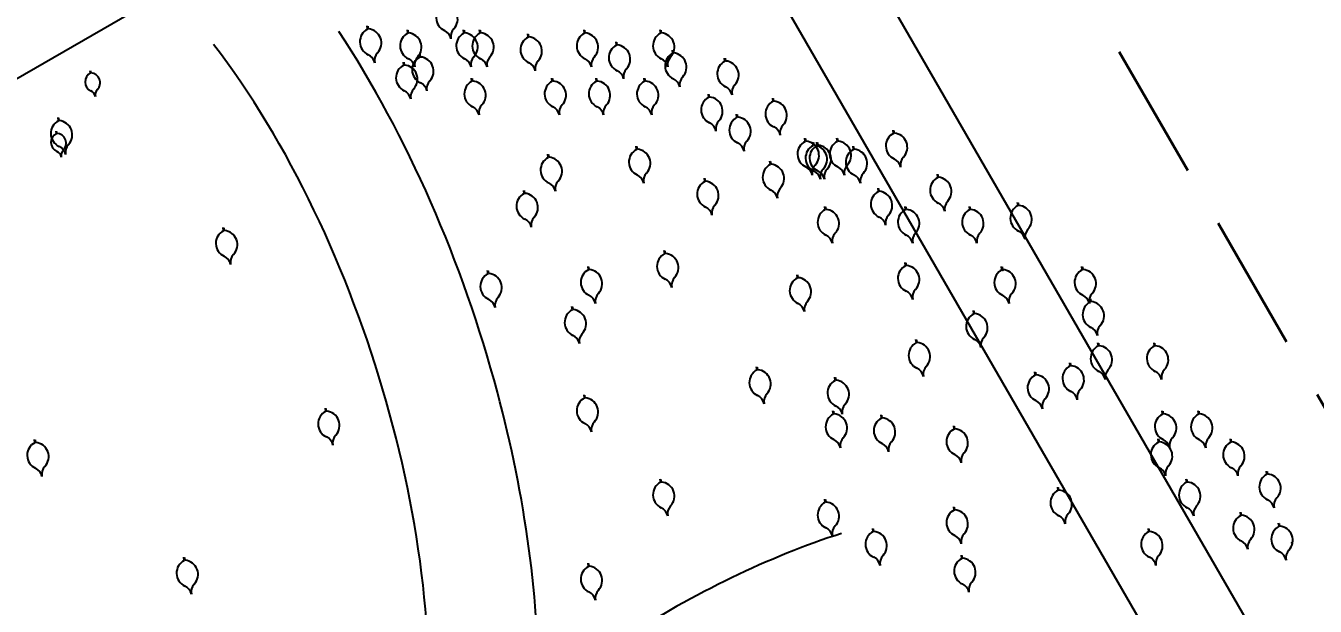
# Model space of a CAD drawing. Extents: x 3907.4 to 3911.57, y -3054.42 to -3053.7.
# Drawn here: x 3907.636 to 3907.64998, y -3053.78904 to -3053.78274 of the extents above; entities that cross this region are included whole.
import ezdxf

# ---------------------------------------------------------------- set-up
doc = ezdxf.new("R2010")
doc.units = 0
doc.header["$LTSCALE"] = 2
doc.header["$MEASUREMENT"] = 0
doc.linetypes.add('ACAD_ISO03W100', pattern=[30, 12, -18])
for name, color, linetype in [('ARAZİ', 7, 'CONTINUOUS'), ('AĞAÇ', 9, 'CONTINUOUS'), ('TEXT', 11, 'CONTINUOUS'), ('ÖLÇÜ İZİ', 9, 'CONTINUOUS')]:
    doc.layers.add(name, color=color, linetype=linetype)
doc.styles.add('KAPı-PEN', font='simplex.shx', dxfattribs={"width": 0.7, "height": 10})

msp = doc.modelspace()

# ---------------------------------------------------------------- linework, layer by layer
at = {"layer": 'ARAZİ', "color": 7}
msp.add_line((3907.636572074852, -3053.767261076288), (3907.654234502852, -3053.797852681288), dxfattribs=at)
at = {"layer": 'ARAZİ'}
msp.add_line((3907.653514297642, -3053.798605244172), (3907.63617845828, -3053.768579295865), dxfattribs=at)
at = {"layer": 'AĞAÇ'}
for p, q in [((3907.639705675659, -3053.782780920597), (3907.639701355266, -3053.78274687875)), ((3907.639713938581, -3053.782779288802), (3907.63971022833, -3053.78275005448)), ((3907.640140869441, -3053.782824408306), (3907.640136549047, -3053.782790366458)), ((3907.640149132363, -3053.782822776511), (3907.640145422112, -3053.782793542188)), ((3907.640750140673, -3053.782824408306), (3907.640745820279, -3053.782790366458)), ((3907.640758403594, -3053.782822776511), (3907.640754693344, -3053.782793542188)), ((3907.640924218123, -3053.782824408306), (3907.640919897729, -3053.782790366458)), ((3907.640932481044, -3053.782822776511), (3907.640928770793, -3053.782793542188)), ((3907.641446450471, -3053.782867896014), (3907.641442130077, -3053.782833854167)), ((3907.641454713393, -3053.78286626422), (3907.641451003142, -3053.782837029897)), ((3907.642055721703, -3053.782824408306), (3907.642051401309, -3053.782790366458)), ((3907.642063984624, -3053.782822776511), (3907.642060274373, -3053.782793542188)), ((3907.642882589667, -3053.782824408306), (3907.642878269274, -3053.782790366458)), ((3907.642890852589, -3053.782822776511), (3907.642887142338, -3053.782793542188)), ((3907.642403876602, -3053.782954871431), (3907.642399556208, -3053.782920829584)), ((3907.642412139523, -3053.782953239636), (3907.642408429273, -3053.782924005314)), ((3907.643013147834, -3053.783041846848), (3907.64300882744, -3053.783007805001)), ((3907.643021410755, -3053.783040215053), (3907.643017700504, -3053.783010980731)), ((3907.640097350158, -3053.783172309973), (3907.640093029764, -3053.783138268126)), ((3907.640105613079, -3053.783170678179), (3907.640101902829, -3053.783141443856)), ((3907.640271427607, -3053.783085334557), (3907.640267107214, -3053.783051292709)), ((3907.640279690529, -3053.783083702762), (3907.640275980278, -3053.783054468439)), ((3907.643578899466, -3053.783128822265), (3907.643574579072, -3053.783094780418)), ((3907.643587162387, -3053.783127190471), (3907.643583452137, -3053.783097956148)), ((3907.636701476427, -3053.783256869068), (3907.636698452151, -3053.783233039775)), ((3907.636707260472, -3053.783255726812), (3907.636704663296, -3053.783235262786)), ((3907.640837179239, -3053.783346260807), (3907.640832858846, -3053.78331221896)), ((3907.640845442161, -3053.783344629013), (3907.64084173191, -3053.78331539469)), ((3907.641707566488, -3053.783346260807), (3907.641703246094, -3053.78331221896)), ((3907.641715829409, -3053.783344629013), (3907.641712119158, -3053.78331539469)), ((3907.642186279553, -3053.783346260807), (3907.642181959159, -3053.78331221896)), ((3907.642194542474, -3053.783344629013), (3907.642190832224, -3053.78331539469)), ((3907.642708512218, -3053.783346260807), (3907.642704191824, -3053.78331221896)), ((3907.642716775139, -3053.783344629013), (3907.642713064889, -3053.78331539469)), ((3907.643404822016, -3053.783520211642), (3907.643400501622, -3053.783486169794)), ((3907.643413084937, -3053.783518579847), (3907.643409374687, -3053.783489345524)), ((3907.644101131814, -3053.78356369935), (3907.644096811421, -3053.783529657503)), ((3907.644109394736, -3053.783562067556), (3907.644105684485, -3053.783532833233)), ((3907.643709457632, -3053.783737649997), (3907.643705137238, -3053.78370360815)), ((3907.643717720553, -3053.783736018202), (3907.643714010303, -3053.78370678388)), ((3907.636355314902, -3053.783775376653), (3907.636350994508, -3053.783741334806)), ((3907.636363577823, -3053.783773744859), (3907.636359867573, -3053.783744510536)), ((3907.636332282546, -3053.783912735862), (3907.636329258271, -3053.783888906569)), ((3907.636338066592, -3053.783911593606), (3907.636335469416, -3053.78389112958)), ((3907.644449286714, -3053.783998576248), (3907.64444496632, -3053.783964534401)), ((3907.644457549635, -3053.783996944454), (3907.644453839384, -3053.783967710131)), ((3907.644797441613, -3053.783998576248), (3907.644793121219, -3053.783964534401)), ((3907.644805704535, -3053.783996944454), (3907.644801994284, -3053.783967710131)), ((3907.645406712844, -3053.783911600831), (3907.645402392451, -3053.783877558984)), ((3907.645414975766, -3053.783909969036), (3907.645411265515, -3053.783880734713)), ((3907.641664047204, -3053.784172527082), (3907.64165972681, -3053.784138485235)), ((3907.642621473335, -3053.784085551665), (3907.642617152941, -3053.784051509818)), ((3907.642629736256, -3053.78408391987), (3907.642626026006, -3053.784054685548)), ((3907.644536325597, -3053.784042063956), (3907.644532005203, -3053.784008022109)), ((3907.644544588518, -3053.784040432162), (3907.644540878267, -3053.784011197839)), ((3907.64457984488, -3053.784042063956), (3907.644575524486, -3053.784008022109)), ((3907.644588107801, -3053.784040432162), (3907.644584397551, -3053.784011197839)), ((3907.644971519378, -3053.784085551665), (3907.644967198984, -3053.784051509818)), ((3907.6449797823, -3053.78408391987), (3907.644976072049, -3053.784054685548)), ((3907.641672310126, -3053.784170895287), (3907.641668599875, -3053.784141660964)), ((3907.644071323948, -3053.784248800786), (3907.644067003554, -3053.784214758939)), ((3907.644079586869, -3053.784247168992), (3907.644075876618, -3053.784217934669)), ((3907.643361302733, -3053.784433453333), (3907.643356982339, -3053.784399411486)), ((3907.643369565654, -3053.784431821538), (3907.643365855403, -3053.784402587215)), ((3907.64588542591, -3053.784389965625), (3907.645881105516, -3053.784355923777)), ((3907.645893688831, -3053.78438833383), (3907.645889978581, -3053.784359099507)), ((3907.641402931188, -3053.784563916458), (3907.641398610794, -3053.784529874611)), ((3907.641411194109, -3053.784562284664), (3907.641407483859, -3053.784533050341)), ((3907.645243367415, -3053.784541598311), (3907.645239047021, -3053.784507556463)), ((3907.645251630337, -3053.784539966516), (3907.645247920086, -3053.784510732193)), ((3907.646755813474, -3053.784694379584), (3907.64675149308, -3053.784660337737)), ((3907.646764076395, -3053.784692747789), (3907.646760366144, -3053.784663513467)), ((3907.644666883763, -3053.784737867292), (3907.644662563369, -3053.784703825445)), ((3907.644675146684, -3053.784736235498), (3907.644671436433, -3053.784707001175)), ((3907.645537271011, -3053.784737867292), (3907.645532950617, -3053.784703825445)), ((3907.645545533932, -3053.784736235498), (3907.645541823681, -3053.784707001175)), ((3907.646233580809, -3053.784737867292), (3907.646229260415, -3053.784703825445)), ((3907.64624184373, -3053.784736235498), (3907.64623813348, -3053.784707001175)), ((3907.638144747816, -3053.784967464155), (3907.638140427423, -3053.784933422307)), ((3907.638153010738, -3053.78496583236), (3907.638149300487, -3053.784936598037)), ((3907.642926108951, -3053.785216232086), (3907.642921788557, -3053.785182190238)), ((3907.642934371872, -3053.785214600291), (3907.642930661621, -3053.785185365968)), ((3907.642099240986, -3053.78539018292), (3907.642094920592, -3053.785356141072)), ((3907.642107503907, -3053.785388551125), (3907.642103793657, -3053.785359316802)), ((3907.645537271011, -3053.785346695211), (3907.645532950617, -3053.785312653364)), ((3907.645545533932, -3053.785345063417), (3907.645541823681, -3053.785315829094)), ((3907.646581735708, -3053.78539018292), (3907.646577415314, -3053.785356141072)), ((3907.64658999863, -3053.785388551125), (3907.646586288379, -3053.785359316802)), ((3907.647452123272, -3053.78539018292), (3907.647447802879, -3053.785356141072)), ((3907.647460386193, -3053.785388551125), (3907.647456675943, -3053.785359316802)), ((3907.641011256689, -3053.785433670628), (3907.641006936296, -3053.785399628781)), ((3907.641019519611, -3053.785432038834), (3907.64101580936, -3053.785402804511)), ((3907.644364334577, -3053.785478551061), (3907.644360014184, -3053.785444509214)), ((3907.644372597499, -3053.785476919266), (3907.644368887248, -3053.785447684944)), ((3907.641925163537, -3053.785825060005), (3907.641920843143, -3053.785791018157)), ((3907.641933426458, -3053.78582342821), (3907.641929716207, -3053.785794193887)), ((3907.647539161839, -3053.785738084588), (3907.647534841445, -3053.78570404274)), ((3907.64754742476, -3053.785736452793), (3907.64754371451, -3053.78570721847)), ((3907.646277100408, -3053.785868547713), (3907.646272780014, -3053.785834505866)), ((3907.64628536333, -3053.785866915919), (3907.646281653079, -3053.785837681596)), ((3907.645653582486, -3053.786181265531), (3907.645649262093, -3053.786147223683)), ((3907.645661845408, -3053.786179633736), (3907.645658135157, -3053.786150399413)), ((3907.647626200722, -3053.786216449381), (3907.647621880328, -3053.786182407533)), ((3907.647634463643, -3053.786214817586), (3907.647630753393, -3053.786185583263)), ((3907.648235471953, -3053.786216449381), (3907.64823115156, -3053.786182407533)), ((3907.648243734875, -3053.786214817586), (3907.648240024624, -3053.786185583263)), ((3907.643927054365, -3053.786477375632), (3907.643922733971, -3053.786443333785)), ((3907.643935317286, -3053.786475743837), (3907.643931607035, -3053.786446509514)), ((3907.646942830395, -3053.786532622672), (3907.646938510002, -3053.786498580824)), ((3907.646951093317, -3053.786530990877), (3907.646947383066, -3053.786501756554)), ((3907.647321565106, -3053.786433887924), (3907.647317244712, -3053.786399846076)), ((3907.647329828028, -3053.786432256129), (3907.647326117777, -3053.786403021806)), ((3907.644774549965, -3053.786591182289), (3907.644770229571, -3053.786557140441)), ((3907.644782812886, -3053.786589550494), (3907.644779102636, -3053.786560316171)), ((3907.642055721703, -3053.786781789591), (3907.642051401309, -3053.786747747744)), ((3907.642063984624, -3053.786780157797), (3907.642060274373, -3053.786750923474)), ((3907.639252492062, -3053.786925893608), (3907.639248171668, -3053.786891851761)), ((3907.639260754983, -3053.786924261814), (3907.639257044732, -3053.786895027491)), ((3907.64475392233, -3053.786955740425), (3907.644749601935, -3053.786921698578)), ((3907.644762185251, -3053.786954108631), (3907.644758475, -3053.786924874308)), ((3907.64832251052, -3053.786955740425), (3907.648318190126, -3053.786921698578)), ((3907.648330773442, -3053.786954108631), (3907.648327063191, -3053.786924874308)), ((3907.648714185019, -3053.786955740425), (3907.648709864625, -3053.786921698578)), ((3907.64872244794, -3053.786954108631), (3907.64871873769, -3053.786924874308)), ((3907.645276154678, -3053.786999228134), (3907.645271834284, -3053.786965186287)), ((3907.6452844176, -3053.786997596339), (3907.645280707349, -3053.786968362017)), ((3907.646063797558, -3053.787118218094), (3907.646059477164, -3053.787084176246)), ((3907.646072060479, -3053.787116586299), (3907.646068350229, -3053.787087351976)), ((3907.636099681493, -3053.787266490011), (3907.636095361099, -3053.787232448163)), ((3907.636107944415, -3053.787264858216), (3907.636104234164, -3053.787235623893)), ((3907.648278991237, -3053.787260154385), (3907.648274670843, -3053.787226112537)), ((3907.648287254158, -3053.78725852259), (3907.648283543907, -3053.787229288267)), ((3907.649062339918, -3053.787260154385), (3907.649058019524, -3053.787226112537)), ((3907.649070602839, -3053.78725852259), (3907.649066892589, -3053.787229288267)), ((3907.6494540141, -3053.787608056053), (3907.649449693707, -3053.787574014205)), ((3907.649462277022, -3053.787606424258), (3907.649458566771, -3053.787577189935)), ((3907.642882589667, -3053.787695031469), (3907.642878269274, -3053.787660989622)), ((3907.642890852589, -3053.787693399675), (3907.642887142338, -3053.787664165352)), ((3907.64719100694, -3053.787782006887), (3907.647186686546, -3053.787747965039)), ((3907.647199269861, -3053.787780375092), (3907.647195559611, -3053.787751140769)), ((3907.648583626853, -3053.787695031469), (3907.648579306459, -3053.787660989622)), ((3907.648591889774, -3053.787693399675), (3907.648588179523, -3053.787664165352)), ((3907.644666883763, -3053.787912470012), (3907.644662563369, -3053.787878428165)), ((3907.644675146684, -3053.787910838217), (3907.644671436433, -3053.787881603895)), ((3907.646063797558, -3053.787996611227), (3907.646059477164, -3053.78796256938)), ((3907.646072060479, -3053.787994979433), (3907.646068350229, -3053.78796574511)), ((3907.649169712889, -3053.788055170844), (3907.649165392495, -3053.788021128997)), ((3907.64917797581, -3053.78805353905), (3907.649174265559, -3053.788024304727)), ((3907.649584572267, -3053.788173396263), (3907.649580251873, -3053.788139354416)), ((3907.649592835188, -3053.788171764468), (3907.649589124937, -3053.788142530146)), ((3907.645184765036, -3053.788230849321), (3907.645180444642, -3053.788196807474)), ((3907.645193027958, -3053.788229217527), (3907.645189317707, -3053.788199983204)), ((3907.648173475925, -3053.788230849321), (3907.648169155532, -3053.788196807474)), ((3907.648181738847, -3053.788229217527), (3907.648178028596, -3053.788199983204)), ((3907.637718692556, -3053.78854372666), (3907.637714372162, -3053.788509684812)), ((3907.637726955478, -3053.788542094865), (3907.637723245227, -3053.788512860542)), ((3907.642099240986, -3053.788608273348), (3907.642094920592, -3053.788574231501)), ((3907.642107503907, -3053.788606641553), (3907.642103793657, -3053.788577407231)), ((3907.646146542242, -3053.788521297931), (3907.646142221849, -3053.788487256083)), ((3907.646154805164, -3053.788519666136), (3907.646151094913, -3053.788490431813))]:
    msp.add_line(p, q, dxfattribs=at)
for centre, radius, start, end in [((3907.640602636208, -3053.782657166838), 0.000154043055683673, 117.0661848723325, 245.5617558112027), ((3907.640528121039, -3053.78267188239), 0.000154043055683673, 316.7807498823022, 85.276320846058), ((3907.639775768243, -3053.782918093089), 0.000154043055683673, 117.0661848723325, 245.5617558112027), ((3907.639701253075, -3053.782932808641), 0.000154043055683673, 316.7807498823022, 85.276320846058), ((3907.640210962026, -3053.782961580798), 0.000154043055683673, 117.0661848723325, 245.5617558112027), ((3907.640136446857, -3053.78297629635), 0.000154043055683673, 316.7807498823022, 85.276320846058), ((3907.640487690024, -3053.782910115364), 0.0001237978734287271, 11.1712527772592, 65.56175581120272), ((3907.640730594447, -3053.782862145632), 0.0001237978734287271, 136.7807498823022, 191.1712527772592), ((3907.640820233257, -3053.782961580798), 0.000154043055683673, 117.0661848723325, 245.5617558112027), ((3907.640745718089, -3053.78297629635), 0.000154043055683673, 316.7807498823022, 85.276320846058), ((3907.640994310707, -3053.782961580798), 0.000154043055683673, 117.0661848723325, 245.5617558112027), ((3907.640919795538, -3053.78297629635), 0.000154043055683673, 316.7807498823022, 85.276320846058), ((3907.641516543056, -3053.783005068506), 0.000154043055683673, 117.0661848723325, 245.5617558112027), ((3907.641442027887, -3053.783019784059), 0.000154043055683673, 316.7807498823022, 85.276320846058), ((3907.642125814287, -3053.782961580798), 0.000154043055683673, 117.0661848723325, 245.5617558112027), ((3907.642051299118, -3053.78297629635), 0.000154043055683673, 316.7807498823022, 85.276320846058), ((3907.642952682252, -3053.782961580798), 0.000154043055683673, 117.0661848723325, 245.5617558112027), ((3907.642878167083, -3053.78297629635), 0.000154043055683673, 316.7807498823022, 85.276320846058), ((3907.642473969187, -3053.783092043923), 0.000154043055683673, 117.0661848723325, 245.5617558112027), ((3907.642399454017, -3053.783106759475), 0.000154043055683673, 316.7807498823022, 85.276320846058), ((3907.63966082206, -3053.783171041615), 0.0001237978734287271, 11.1712527772592, 65.56175581120272), ((3907.639903726482, -3053.783123071883), 0.0001237978734287271, 136.7807498823022, 191.1712527772592), ((3907.640096015842, -3053.783214529324), 0.0001237978734287271, 11.1712527772592, 65.56175581120272), ((3907.640341520192, -3053.783222507049), 0.000154043055683673, 117.0661848723325, 245.5617558112027), ((3907.640338920265, -3053.783166559591), 0.0001237978734287271, 136.7807498823022, 191.1712527772592), ((3907.640267005023, -3053.783237222601), 0.000154043055683673, 316.7807498823022, 85.276320846058), ((3907.640705287073, -3053.783214529324), 0.0001237978734287271, 11.1712527772592, 65.56175581120272), ((3907.640948191496, -3053.783166559591), 0.0001237978734287271, 136.7807498823022, 191.1712527772592), ((3907.640879364523, -3053.783214529324), 0.0001237978734287271, 11.1712527772592, 65.56175581120272), ((3907.641122268946, -3053.783166559591), 0.0001237978734287271, 136.7807498823022, 191.1712527772592), ((3907.641401596872, -3053.783258017032), 0.0001237978734287271, 11.1712527772592, 65.56175581120272), ((3907.641644501295, -3053.7832100473), 0.0001237978734287271, 136.7807498823022, 191.1712527772592), ((3907.642010868103, -3053.783214529324), 0.0001237978734287271, 11.1712527772592, 65.56175581120272), ((3907.642253772526, -3053.783166559591), 0.0001237978734287271, 136.7807498823022, 191.1712527772592), ((3907.642837736068, -3053.783214529324), 0.0001237978734287271, 11.1712527772592, 65.56175581120272), ((3907.643083240418, -3053.78317901934), 0.000154043055683673, 117.0661848723325, 245.5617558112027), ((3907.643080640491, -3053.783166559591), 0.0001237978734287271, 136.7807498823022, 191.1712527772592), ((3907.643008725249, -3053.783193734892), 0.000154043055683673, 316.7807498823022, 85.276320846058), ((3907.64364899205, -3053.783265994757), 0.000154043055683673, 117.0661848723325, 245.5617558112027), ((3907.643574476881, -3053.78328071031), 0.000154043055683673, 316.7807498823022, 85.276320846058), ((3907.636750541236, -3053.783352889812), 0.0001078301389786481, 117.0661848723325, 245.5617558112027), ((3907.636698380617, -3053.783363190699), 0.0001078301389786481, 316.7807498823022, 85.276320846058), ((3907.640167442742, -3053.783309482466), 0.000154043055683673, 117.0661848723325, 245.5617558112027), ((3907.640092927573, -3053.783324198018), 0.000154043055683673, 316.7807498823022, 85.276320846058), ((3907.642359023002, -3053.783344992449), 0.0001237978734287271, 11.1712527772592, 65.56175581120272), ((3907.642601927425, -3053.783297022717), 0.0001237978734287271, 136.7807498823022, 191.1712527772592), ((3907.643211198657, -3053.783383998134), 0.0001237978734287271, 136.7807498823022, 191.1712527772592), ((3907.636840112003, -3053.783496374968), 8.665851140017088e-05, 136.7807498823022, 191.1712527772592), ((3907.640295400981, -3053.783514461259), 0.0001237978734287271, 136.7807498823022, 191.1712527772592), ((3907.640226574008, -3053.783475455574), 0.0001237978734287271, 11.1712527772592, 65.56175581120272), ((3907.640469478431, -3053.783427485842), 0.0001237978734287271, 136.7807498823022, 191.1712527772592), ((3907.640907271824, -3053.7834834333), 0.000154043055683673, 117.0661848723325, 245.5617558112027), ((3907.640832756655, -3053.783498148852), 0.000154043055683673, 316.7807498823022, 85.276320846058), ((3907.641777659072, -3053.7834834333), 0.000154043055683673, 117.0661848723325, 245.5617558112027), ((3907.641703143903, -3053.783498148852), 0.000154043055683673, 316.7807498823022, 85.276320846058), ((3907.642256372138, -3053.7834834333), 0.000154043055683673, 117.0661848723325, 245.5617558112027), ((3907.642181856968, -3053.783498148852), 0.000154043055683673, 316.7807498823022, 85.276320846058), ((3907.642778604802, -3053.7834834333), 0.000154043055683673, 117.0661848723325, 245.5617558112027), ((3907.642704089633, -3053.783498148852), 0.000154043055683673, 316.7807498823022, 85.276320846058), ((3907.642968294234, -3053.783431967866), 0.0001237978734287271, 11.1712527772592, 65.56175581120272), ((3907.643534045866, -3053.783518943283), 0.0001237978734287271, 11.1712527772592, 65.56175581120272), ((3907.643776950289, -3053.783470973551), 0.0001237978734287271, 136.7807498823022, 191.1712527772592), ((3907.636670078907, -3053.783529953781), 8.665851140017088e-05, 11.1712527772592, 65.56175581120272), ((3907.640052496558, -3053.783562430991), 0.0001237978734287271, 11.1712527772592, 65.56175581120272), ((3907.643474914601, -3053.783657384134), 0.000154043055683673, 117.0661848723325, 245.5617558112027), ((3907.643400399432, -3053.783672099686), 0.000154043055683673, 316.7807498823022, 85.276320846058), ((3907.644171224399, -3053.783700871842), 0.000154043055683673, 117.0661848723325, 245.5617558112027), ((3907.64409670923, -3053.783715587394), 0.000154043055683673, 316.7807498823022, 85.276320846058), ((3907.64079232564, -3053.783736381825), 0.0001237978734287271, 11.1712527772592, 65.56175581120272), ((3907.641035230063, -3053.783688412093), 0.0001237978734287271, 136.7807498823022, 191.1712527772592), ((3907.641662712888, -3053.783736381825), 0.0001237978734287271, 11.1712527772592, 65.56175581120272), ((3907.641905617311, -3053.783688412093), 0.0001237978734287271, 136.7807498823022, 191.1712527772592), ((3907.642141425953, -3053.783736381825), 0.0001237978734287271, 11.1712527772592, 65.56175581120272), ((3907.642384330376, -3053.783688412093), 0.0001237978734287271, 136.7807498823022, 191.1712527772592), ((3907.642663658618, -3053.783736381825), 0.0001237978734287271, 11.1712527772592, 65.56175581120272), ((3907.642906563041, -3053.783688412093), 0.0001237978734287271, 136.7807498823022, 191.1712527772592), ((3907.636425407487, -3053.783912549145), 0.000154043055683673, 117.0661848723325, 245.5617558112027), ((3907.636350892318, -3053.783927264697), 0.000154043055683673, 316.7807498823022, 85.276320846058), ((3907.643359968416, -3053.783910332659), 0.0001237978734287271, 11.1712527772592, 65.56175581120272), ((3907.643602872839, -3053.783862362927), 0.0001237978734287271, 136.7807498823022, 191.1712527772592), ((3907.643779550216, -3053.783874822489), 0.000154043055683673, 117.0661848723325, 245.5617558112027), ((3907.643705035047, -3053.783889538041), 0.000154043055683673, 316.7807498823022, 85.276320846058), ((3907.644056278215, -3053.783953820368), 0.0001237978734287271, 11.1712527772592, 65.56175581120272), ((3907.644299182638, -3053.783905850636), 0.0001237978734287271, 136.7807498823022, 191.1712527772592), ((3907.636381347355, -3053.784008756607), 0.0001078301389786481, 117.0661848723325, 245.5617558112027), ((3907.636329186737, -3053.784019057493), 0.0001078301389786481, 316.7807498823022, 85.276320846058), ((3907.643907508455, -3053.784079801283), 0.0001237978734287271, 136.7807498823022, 191.1712527772592), ((3907.644519379298, -3053.78413574874), 0.000154043055683673, 117.0661848723325, 245.5617558112027), ((3907.644444864129, -3053.784150464292), 0.000154043055683673, 316.7807498823022, 85.276320846058), ((3907.644867534197, -3053.78413574874), 0.000154043055683673, 117.0661848723325, 245.5617558112027), ((3907.644793019028, -3053.784150464292), 0.000154043055683673, 316.7807498823022, 85.276320846058), ((3907.645476805429, -3053.784048773323), 0.000154043055683673, 117.0661848723325, 245.5617558112027), ((3907.64540229026, -3053.784063488875), 0.000154043055683673, 316.7807498823022, 85.276320846058), ((3907.636300885027, -3053.784185820575), 8.665851140017088e-05, 11.1712527772592, 65.56175581120272), ((3907.636310461302, -3053.784165497671), 0.0001237978734287271, 11.1712527772592, 65.56175581120272), ((3907.636470918123, -3053.784152241763), 8.665851140017088e-05, 136.7807498823022, 191.1712527772592), ((3907.636553365725, -3053.784117527939), 0.0001237978734287271, 136.7807498823022, 191.1712527772592), ((3907.642691565919, -3053.784222724157), 0.000154043055683673, 117.0661848723325, 245.5617558112027), ((3907.64261705075, -3053.784237439709), 0.000154043055683673, 316.7807498823022, 85.276320846058), ((3907.643664604032, -3053.784127771015), 0.0001237978734287271, 11.1712527772592, 65.56175581120272), ((3907.644606418181, -3053.784179236449), 0.000154043055683673, 117.0661848723325, 245.5617558112027), ((3907.644649937464, -3053.784179236449), 0.000154043055683673, 117.0661848723325, 245.5617558112027), ((3907.644531903012, -3053.784193952001), 0.000154043055683673, 316.7807498823022, 85.276320846058), ((3907.644575422295, -3053.784193952001), 0.000154043055683673, 316.7807498823022, 85.276320846058), ((3907.645041611963, -3053.784222724157), 0.000154043055683673, 117.0661848723325, 245.5617558112027), ((3907.644967096794, -3053.784237439709), 0.000154043055683673, 316.7807498823022, 85.276320846058), ((3907.641734139789, -3053.784309699574), 0.000154043055683673, 117.0661848723325, 245.5617558112027), ((3907.641659624619, -3053.784324415126), 0.000154043055683673, 316.7807498823022, 85.276320846058), ((3907.644141416532, -3053.784385973278), 0.000154043055683673, 117.0661848723325, 245.5617558112027), ((3907.644066901363, -3053.784400688831), 0.000154043055683673, 316.7807498823022, 85.276320846058), ((3907.644404433114, -3053.784388697266), 0.0001237978734287271, 11.1712527772592, 65.56175581120272), ((3907.644647337537, -3053.784340727534), 0.0001237978734287271, 136.7807498823022, 191.1712527772592), ((3907.644752588013, -3053.784388697266), 0.0001237978734287271, 11.1712527772592, 65.56175581120272), ((3907.644995492436, -3053.784340727534), 0.0001237978734287271, 136.7807498823022, 191.1712527772592), ((3907.645361859245, -3053.784301721849), 0.0001237978734287271, 11.1712527772592, 65.56175581120272), ((3907.645604763668, -3053.784253752117), 0.0001237978734287271, 136.7807498823022, 191.1712527772592), ((3907.642576619735, -3053.784475672683), 0.0001237978734287271, 11.1712527772592, 65.56175581120272), ((3907.642819524158, -3053.784427702951), 0.0001237978734287271, 136.7807498823022, 191.1712527772592), ((3907.644491471997, -3053.784432184974), 0.0001237978734287271, 11.1712527772592, 65.56175581120272), ((3907.64453499128, -3053.784432184974), 0.0001237978734287271, 11.1712527772592, 65.56175581120272), ((3907.64473437642, -3053.784384215242), 0.0001237978734287271, 136.7807498823022, 191.1712527772592), ((3907.644777895703, -3053.784384215242), 0.0001237978734287271, 136.7807498823022, 191.1712527772592), ((3907.644926665779, -3053.784475672683), 0.0001237978734287271, 11.1712527772592, 65.56175581120272), ((3907.645169570202, -3053.784427702951), 0.0001237978734287271, 136.7807498823022, 191.1712527772592), ((3907.645955518494, -3053.784527138117), 0.000154043055683673, 117.0661848723325, 245.5617558112027), ((3907.645881003325, -3053.784541853669), 0.000154043055683673, 316.7807498823022, 85.276320846058), ((3907.641619193605, -3053.7845626481), 0.0001237978734287271, 11.1712527772592, 65.56175581120272), ((3907.641862098028, -3053.784514678367), 0.0001237978734287271, 136.7807498823022, 191.1712527772592), ((3907.643431395317, -3053.784570625825), 0.000154043055683673, 117.0661848723325, 245.5617558112027), ((3907.643356880148, -3053.784585341377), 0.000154043055683673, 316.7807498823022, 85.276320846058), ((3907.644026470348, -3053.784638921804), 0.0001237978734287271, 11.1712527772592, 65.56175581120272), ((3907.644269374771, -3053.784590952072), 0.0001237978734287271, 136.7807498823022, 191.1712527772592), ((3907.645313459999, -3053.784678770803), 0.000154043055683673, 117.0661848723325, 245.5617558112027), ((3907.64523894483, -3053.784693486355), 0.000154043055683673, 316.7807498823022, 85.276320846058), ((3907.641473023772, -3053.78470108895), 0.000154043055683673, 117.0661848723325, 245.5617558112027), ((3907.641398508603, -3053.784715804503), 0.000154043055683673, 316.7807498823022, 85.276320846058), ((3907.643559353556, -3053.784775604619), 0.0001237978734287271, 136.7807498823022, 191.1712527772592), ((3907.64584057231, -3053.784780086643), 0.0001237978734287271, 11.1712527772592, 65.56175581120272), ((3907.646083476733, -3053.78473211691), 0.0001237978734287271, 136.7807498823022, 191.1712527772592), ((3907.646825906058, -3053.784831552076), 0.000154043055683673, 117.0661848723325, 245.5617558112027), ((3907.646751390889, -3053.784846267628), 0.000154043055683673, 316.7807498823022, 85.276320846058), ((3907.641600982011, -3053.784906067744), 0.0001237978734287271, 136.7807498823022, 191.1712527772592), ((3907.643316449133, -3053.784823574351), 0.0001237978734287271, 11.1712527772592, 65.56175581120272), ((3907.644736976347, -3053.784875039784), 0.000154043055683673, 117.0661848723325, 245.5617558112027), ((3907.644662461178, -3053.784889755337), 0.000154043055683673, 316.7807498823022, 85.276320846058), ((3907.645198513816, -3053.784931719329), 0.0001237978734287271, 11.1712527772592, 65.56175581120272), ((3907.645441418238, -3053.784883749597), 0.0001237978734287271, 136.7807498823022, 191.1712527772592), ((3907.645607363595, -3053.784875039784), 0.000154043055683673, 117.0661848723325, 245.5617558112027), ((3907.645532848426, -3053.784889755337), 0.000154043055683673, 316.7807498823022, 85.276320846058), ((3907.646303673394, -3053.784875039784), 0.000154043055683673, 117.0661848723325, 245.5617558112027), ((3907.646229158225, -3053.784889755337), 0.000154043055683673, 316.7807498823022, 85.276320846058), ((3907.638214840401, -3053.785104636647), 0.000154043055683673, 117.0661848723325, 245.5617558112027), ((3907.638140325232, -3053.785119352199), 0.000154043055683673, 316.7807498823022, 85.276320846058), ((3907.641358077588, -3053.784954037476), 0.0001237978734287271, 11.1712527772592, 65.56175581120272), ((3907.646710959874, -3053.785084500602), 0.0001237978734287271, 11.1712527772592, 65.56175581120272), ((3907.646953864297, -3053.78503653087), 0.0001237978734287271, 136.7807498823022, 191.1712527772592), ((3907.644622030163, -3053.78512798831), 0.0001237978734287271, 11.1712527772592, 65.56175581120272), ((3907.644864934586, -3053.785080018578), 0.0001237978734287271, 136.7807498823022, 191.1712527772592), ((3907.645492417411, -3053.78512798831), 0.0001237978734287271, 11.1712527772592, 65.56175581120272), ((3907.645735321834, -3053.785080018578), 0.0001237978734287271, 136.7807498823022, 191.1712527772592), ((3907.646188727209, -3053.78512798831), 0.0001237978734287271, 11.1712527772592, 65.56175581120272), ((3907.646431631632, -3053.785080018578), 0.0001237978734287271, 136.7807498823022, 191.1712527772592), ((3907.638099894217, -3053.785357585173), 0.0001237978734287271, 11.1712527772592, 65.56175581120272), ((3907.63834279864, -3053.78530961544), 0.0001237978734287271, 136.7807498823022, 191.1712527772592), ((3907.642996201535, -3053.785353404578), 0.000154043055683673, 117.0661848723325, 245.5617558112027), ((3907.642921686366, -3053.78536812013), 0.000154043055683673, 316.7807498823022, 85.276320846058), ((3907.642169333571, -3053.785527355412), 0.000154043055683673, 117.0661848723325, 245.5617558112027), ((3907.642094818402, -3053.785542070964), 0.000154043055683673, 316.7807498823022, 85.276320846058), ((3907.645607363595, -3053.785483867704), 0.000154043055683673, 117.0661848723325, 245.5617558112027), ((3907.645532848426, -3053.785498583256), 0.000154043055683673, 316.7807498823022, 85.276320846058), ((3907.646651828293, -3053.785527355412), 0.000154043055683673, 117.0661848723325, 245.5617558112027), ((3907.646577313124, -3053.785542070964), 0.000154043055683673, 316.7807498823022, 85.276320846058), ((3907.647522215856, -3053.785527355412), 0.000154043055683673, 117.0661848723325, 245.5617558112027), ((3907.647447700688, -3053.785542070964), 0.000154043055683673, 316.7807498823022, 85.276320846058), ((3907.641081349273, -3053.78557084312), 0.000154043055683673, 117.0661848723325, 245.5617558112027), ((3907.641006834105, -3053.785585558673), 0.000154043055683673, 316.7807498823022, 85.276320846058), ((3907.642881255351, -3053.785606353104), 0.0001237978734287271, 11.1712527772592, 65.56175581120272), ((3907.643124159774, -3053.785558383372), 0.0001237978734287271, 136.7807498823022, 191.1712527772592), ((3907.644434427162, -3053.785615723553), 0.000154043055683673, 117.0661848723325, 245.5617558112027), ((3907.644359911993, -3053.785630439105), 0.000154043055683673, 316.7807498823022, 85.276320846058), ((3907.642054387386, -3053.785780303937), 0.0001237978734287271, 11.1712527772592, 65.56175581120272), ((3907.642297291809, -3053.785732334205), 0.0001237978734287271, 136.7807498823022, 191.1712527772592), ((3907.645492417411, -3053.785736816229), 0.0001237978734287271, 11.1712527772592, 65.56175581120272), ((3907.645735321834, -3053.785688846497), 0.0001237978734287271, 136.7807498823022, 191.1712527772592), ((3907.646536882109, -3053.785780303937), 0.0001237978734287271, 11.1712527772592, 65.56175581120272), ((3907.646779786532, -3053.785732334205), 0.0001237978734287271, 136.7807498823022, 191.1712527772592), ((3907.647407269672, -3053.785780303937), 0.0001237978734287271, 11.1712527772592, 65.56175581120272), ((3907.647650174095, -3053.785732334205), 0.0001237978734287271, 136.7807498823022, 191.1712527772592), ((3907.64096640309, -3053.785823791646), 0.0001237978734287271, 11.1712527772592, 65.56175581120272), ((3907.641209307512, -3053.785775821914), 0.0001237978734287271, 136.7807498823022, 191.1712527772592), ((3907.644319480978, -3053.785868672079), 0.0001237978734287271, 11.1712527772592, 65.56175581120272), ((3907.644562385401, -3053.785820702347), 0.0001237978734287271, 136.7807498823022, 191.1712527772592), ((3907.647609254424, -3053.78587525708), 0.000154043055683673, 117.0661848723325, 245.5617558112027), ((3907.647534739254, -3053.785889972632), 0.000154043055683673, 316.7807498823022, 85.276320846058), ((3907.641995256121, -3053.785962232497), 0.000154043055683673, 117.0661848723325, 245.5617558112027), ((3907.641920740952, -3053.785976948049), 0.000154043055683673, 316.7807498823022, 85.276320846058), ((3907.646347192993, -3053.786005720205), 0.000154043055683673, 117.0661848723325, 245.5617558112027), ((3907.646272677824, -3053.786020435758), 0.000154043055683673, 316.7807498823022, 85.276320846058), ((3907.64212321436, -3053.78616721129), 0.0001237978734287271, 136.7807498823022, 191.1712527772592), ((3907.647494308239, -3053.786128205606), 0.0001237978734287271, 11.1712527772592, 65.56175581120272), ((3907.647737212662, -3053.786080235873), 0.0001237978734287271, 136.7807498823022, 191.1712527772592), ((3907.641880309937, -3053.786215181022), 0.0001237978734287271, 11.1712527772592, 65.56175581120272), ((3907.645723675071, -3053.786318438023), 0.000154043055683673, 117.0661848723325, 245.5617558112027), ((3907.645649159902, -3053.786333153575), 0.000154043055683673, 316.7807498823022, 85.276320846058), ((3907.646232246809, -3053.786258668731), 0.0001237978734287271, 11.1712527772592, 65.56175581120272), ((3907.646475151232, -3053.786210698999), 0.0001237978734287271, 136.7807498823022, 191.1712527772592), ((3907.647696293306, -3053.786353621873), 0.000154043055683673, 117.0661848723325, 245.5617558112027), ((3907.647621778137, -3053.786368337425), 0.000154043055683673, 316.7807498823022, 85.276320846058), ((3907.648305564538, -3053.786353621873), 0.000154043055683673, 117.0661848723325, 245.5617558112027), ((3907.648231049369, -3053.786368337425), 0.000154043055683673, 316.7807498823022, 85.276320846058), ((3907.643997146949, -3053.786614548124), 0.000154043055683673, 117.0661848723325, 245.5617558112027), ((3907.64392263178, -3053.786629263676), 0.000154043055683673, 316.7807498823022, 85.276320846058), ((3907.645608728887, -3053.786571386549), 0.0001237978734287271, 11.1712527772592, 65.56175581120272), ((3907.64585163331, -3053.786523416816), 0.0001237978734287271, 136.7807498823022, 191.1712527772592), ((3907.64739165769, -3053.786571060416), 0.000154043055683673, 117.0661848723325, 245.5617558112027), ((3907.647317142521, -3053.786585775968), 0.000154043055683673, 316.7807498823022, 85.276320846058), ((3907.647581347122, -3053.786606570399), 0.0001237978734287271, 11.1712527772592, 65.56175581120272), ((3907.647824251545, -3053.786558600666), 0.0001237978734287271, 136.7807498823022, 191.1712527772592), ((3907.648190618354, -3053.786606570399), 0.0001237978734287271, 11.1712527772592, 65.56175581120272), ((3907.648433522776, -3053.786558600666), 0.0001237978734287271, 136.7807498823022, 191.1712527772592), ((3907.644844642549, -3053.786728354781), 0.000154043055683673, 117.0661848723325, 245.5617558112027), ((3907.644770127381, -3053.786743070333), 0.000154043055683673, 316.7807498823022, 85.276320846058), ((3907.64701292298, -3053.786669795164), 0.000154043055683673, 117.0661848723325, 245.5617558112027), ((3907.646938407811, -3053.786684510716), 0.000154043055683673, 316.7807498823022, 85.276320846058), ((3907.642125814287, -3053.786918962083), 0.000154043055683673, 117.0661848723325, 245.5617558112027), ((3907.642051299118, -3053.786933677636), 0.000154043055683673, 316.7807498823022, 85.276320846058), ((3907.643882200765, -3053.78686749665), 0.0001237978734287271, 11.1712527772592, 65.56175581120272), ((3907.644125105188, -3053.786819526917), 0.0001237978734287271, 136.7807498823022, 191.1712527772592), ((3907.647140881219, -3053.786874773958), 0.0001237978734287271, 136.7807498823022, 191.1712527772592), ((3907.647276711506, -3053.786824008941), 0.0001237978734287271, 11.1712527772592, 65.56175581120272), ((3907.647519615929, -3053.786776039209), 0.0001237978734287271, 136.7807498823022, 191.1712527772592), ((3907.639322584646, -3053.7870630661), 0.000154043055683673, 117.0661848723325, 245.5617558112027), ((3907.639248069477, -3053.787077781652), 0.000154043055683673, 316.7807498823022, 85.276320846058), ((3907.644729696365, -3053.786981303307), 0.0001237978734287271, 11.1712527772592, 65.56175581120272), ((3907.644972600788, -3053.786933333574), 0.0001237978734287271, 136.7807498823022, 191.1712527772592), ((3907.646897976796, -3053.78692274369), 0.0001237978734287271, 11.1712527772592, 65.56175581120272), ((3907.642010868103, -3053.787171910609), 0.0001237978734287271, 11.1712527772592, 65.56175581120272), ((3907.642253772526, -3053.787123940877), 0.0001237978734287271, 136.7807498823022, 191.1712527772592), ((3907.644824014914, -3053.787092912918), 0.000154043055683673, 117.0661848723325, 245.5617558112027), ((3907.644749499745, -3053.78710762847), 0.000154043055683673, 316.7807498823022, 85.276320846058), ((3907.645346247263, -3053.787136400626), 0.000154043055683673, 117.0661848723325, 245.5617558112027), ((3907.645271732094, -3053.787151116178), 0.000154043055683673, 316.7807498823022, 85.276320846058), ((3907.648392603105, -3053.787092912918), 0.000154043055683673, 117.0661848723325, 245.5617558112027), ((3907.648318087935, -3053.78710762847), 0.000154043055683673, 316.7807498823022, 85.276320846058), ((3907.648784277603, -3053.787092912918), 0.000154043055683673, 117.0661848723325, 245.5617558112027), ((3907.648709762434, -3053.78710762847), 0.000154043055683673, 316.7807498823022, 85.276320846058), ((3907.639207638462, -3053.787316014626), 0.0001237978734287271, 11.1712527772592, 65.56175581120272), ((3907.639450542885, -3053.787268044894), 0.0001237978734287271, 136.7807498823022, 191.1712527772592), ((3907.644951973153, -3053.787297891711), 0.0001237978734287271, 136.7807498823022, 191.1712527772592), ((3907.646133890142, -3053.787255390586), 0.000154043055683673, 117.0661848723325, 245.5617558112027), ((3907.646059374973, -3053.787270106138), 0.000154043055683673, 316.7807498823022, 85.276320846058), ((3907.648520561344, -3053.787297891711), 0.0001237978734287271, 136.7807498823022, 191.1712527772592), ((3907.648912235842, -3053.787297891711), 0.0001237978734287271, 136.7807498823022, 191.1712527772592), ((3907.636169774078, -3053.787403662503), 0.000154043055683673, 117.0661848723325, 245.5617558112027), ((3907.636095258909, -3053.787418378055), 0.000154043055683673, 316.7807498823022, 85.276320846058), ((3907.64470906873, -3053.787345861443), 0.0001237978734287271, 11.1712527772592, 65.56175581120272), ((3907.645231301079, -3053.787389349151), 0.0001237978734287271, 11.1712527772592, 65.56175581120272), ((3907.645474205502, -3053.78734137942), 0.0001237978734287271, 136.7807498823022, 191.1712527772592), ((3907.648349083821, -3053.787397326877), 0.000154043055683673, 117.0661848723325, 245.5617558112027), ((3907.648274568652, -3053.787412042429), 0.000154043055683673, 316.7807498823022, 85.276320846058), ((3907.648277656921, -3053.787345861443), 0.0001237978734287271, 11.1712527772592, 65.56175581120272), ((3907.648669331419, -3053.787345861443), 0.0001237978734287271, 11.1712527772592, 65.56175581120272), ((3907.649132432502, -3053.787397326877), 0.000154043055683673, 117.0661848723325, 245.5617558112027), ((3907.649057917333, -3053.787412042429), 0.000154043055683673, 316.7807498823022, 85.276320846058), ((3907.646018943958, -3053.787508339112), 0.0001237978734287271, 11.1712527772592, 65.56175581120272), ((3907.646261848381, -3053.787460369379), 0.0001237978734287271, 136.7807498823022, 191.1712527772592), ((3907.636054827894, -3053.787656611029), 0.0001237978734287271, 11.1712527772592, 65.56175581120272), ((3907.636297732317, -3053.787608641296), 0.0001237978734287271, 136.7807498823022, 191.1712527772592), ((3907.648234137637, -3053.787650275402), 0.0001237978734287271, 11.1712527772592, 65.56175581120272), ((3907.64847704206, -3053.787602305671), 0.0001237978734287271, 136.7807498823022, 191.1712527772592), ((3907.649017486318, -3053.787650275402), 0.0001237978734287271, 11.1712527772592, 65.56175581120272), ((3907.649260390741, -3053.787602305671), 0.0001237978734287271, 136.7807498823022, 191.1712527772592), ((3907.649524106685, -3053.787745228545), 0.000154043055683673, 117.0661848723325, 245.5617558112027), ((3907.649449591516, -3053.787759944097), 0.000154043055683673, 316.7807498823022, 85.276320846058), ((3907.642952682252, -3053.787832203962), 0.000154043055683673, 117.0661848723325, 245.5617558112027), ((3907.642878167083, -3053.787846919514), 0.000154043055683673, 316.7807498823022, 85.276320846058), ((3907.648653719437, -3053.787832203962), 0.000154043055683673, 117.0661848723325, 245.5617558112027), ((3907.648579204268, -3053.787846919514), 0.000154043055683673, 316.7807498823022, 85.276320846058), ((3907.644736976347, -3053.788049642504), 0.000154043055683673, 117.0661848723325, 245.5617558112027), ((3907.644662461178, -3053.788064358056), 0.000154043055683673, 316.7807498823022, 85.276320846058), ((3907.647261099524, -3053.787919179379), 0.000154043055683673, 117.0661848723325, 245.5617558112027), ((3907.647186584355, -3053.787933894931), 0.000154043055683673, 316.7807498823022, 85.276320846058), ((3907.649409160501, -3053.787998177071), 0.0001237978734287271, 11.1712527772592, 65.56175581120272), ((3907.649652064924, -3053.787950207338), 0.0001237978734287271, 136.7807498823022, 191.1712527772592), ((3907.642837736068, -3053.788085152487), 0.0001237978734287271, 11.1712527772592, 65.56175581120272), ((3907.643080640491, -3053.788037182755), 0.0001237978734287271, 136.7807498823022, 191.1712527772592), ((3907.646133890142, -3053.788133783719), 0.000154043055683673, 117.0661848723325, 245.5617558112027), ((3907.646059374973, -3053.788148499272), 0.000154043055683673, 316.7807498823022, 85.276320846058), ((3907.647389057763, -3053.788124158172), 0.0001237978734287271, 136.7807498823022, 191.1712527772592), ((3907.648538773253, -3053.788085152487), 0.0001237978734287271, 11.1712527772592, 65.56175581120272), ((3907.648781677676, -3053.788037182755), 0.0001237978734287271, 136.7807498823022, 191.1712527772592), ((3907.644622030163, -3053.78830259103), 0.0001237978734287271, 11.1712527772592, 65.56175581120272), ((3907.644864934586, -3053.788254621298), 0.0001237978734287271, 136.7807498823022, 191.1712527772592), ((3907.64714615334, -3053.788172127905), 0.0001237978734287271, 11.1712527772592, 65.56175581120272), ((3907.649239805473, -3053.788192343337), 0.000154043055683673, 117.0661848723325, 245.5617558112027), ((3907.649165290304, -3053.788207058888), 0.000154043055683673, 316.7807498823022, 85.276320846058), ((3907.649654664851, -3053.788310568755), 0.000154043055683673, 117.0661848723325, 245.5617558112027), ((3907.649580149682, -3053.788325284307), 0.000154043055683673, 316.7807498823022, 85.276320846058), ((3907.645254857621, -3053.788368021814), 0.000154043055683673, 117.0661848723325, 245.5617558112027), ((3907.645180342452, -3053.788382737366), 0.000154043055683673, 316.7807498823022, 85.276320846058), ((3907.646018943958, -3053.788386732245), 0.0001237978734287271, 11.1712527772592, 65.56175581120272), ((3907.646261848381, -3053.788338762513), 0.0001237978734287271, 136.7807498823022, 191.1712527772592), ((3907.64824356851, -3053.788368021814), 0.000154043055683673, 117.0661848723325, 245.5617558112027), ((3907.648169053341, -3053.788382737366), 0.000154043055683673, 316.7807498823022, 85.276320846058), ((3907.649124859289, -3053.788445291862), 0.0001237978734287271, 11.1712527772592, 65.56175581120272), ((3907.649367763712, -3053.78839732213), 0.0001237978734287271, 136.7807498823022, 191.1712527772592), ((3907.649539718667, -3053.788563517281), 0.0001237978734287271, 11.1712527772592, 65.56175581120272), ((3907.64978262309, -3053.788515547549), 0.0001237978734287271, 136.7807498823022, 191.1712527772592), ((3907.63778878514, -3053.788680899152), 0.000154043055683673, 117.0661848723325, 245.5617558112027), ((3907.637714269972, -3053.788695614704), 0.000154043055683673, 316.7807498823022, 85.276320846058), ((3907.642169333571, -3053.78874544584), 0.000154043055683673, 117.0661848723325, 245.5617558112027), ((3907.642094818402, -3053.788760161392), 0.000154043055683673, 316.7807498823022, 85.276320846058), ((3907.645139911437, -3053.788620970339), 0.0001237978734287271, 11.1712527772592, 65.56175581120272), ((3907.64538281586, -3053.788573000607), 0.0001237978734287271, 136.7807498823022, 191.1712527772592), ((3907.646216634826, -3053.788658470423), 0.000154043055683673, 117.0661848723325, 245.5617558112027), ((3907.646142119658, -3053.788673185975), 0.000154043055683673, 316.7807498823022, 85.276320846058), ((3907.648128622326, -3053.788620970339), 0.0001237978734287271, 11.1712527772592, 65.56175581120272), ((3907.648371526749, -3053.788573000607), 0.0001237978734287271, 136.7807498823022, 191.1712527772592), ((3907.637673838957, -3053.788933847678), 0.0001237978734287271, 11.1712527772592, 65.56175581120272), ((3907.637916743379, -3053.788885877945), 0.0001237978734287271, 136.7807498823022, 191.1712527772592), ((3907.642054387386, -3053.788998394366), 0.0001237978734287271, 11.1712527772592, 65.56175581120272), ((3907.642297291809, -3053.788950424634), 0.0001237978734287271, 136.7807498823022, 191.1712527772592), ((3907.646101688642, -3053.788911418949), 0.0001237978734287271, 11.1712527772592, 65.56175581120272), ((3907.646344593065, -3053.788863449216), 0.0001237978734287271, 136.7807498823022, 191.1712527772592)]:
    msp.add_arc(centre, radius, start, end, dxfattribs=at)
msp.add_ellipse((3907.637060203238, -3053.787233500638), major_axis=(0.001901179760492419, -0.005866509054736213), ratio=0.4614173581214452, start_param=4.090442357860956, end_param=8.513059806649377, dxfattribs=at)
for points, knots in [([(3907.641555428109, -3053.790051866202), (3907.64157441768, -3053.788997480421), (3907.641415285226, -3053.787853029503), (3907.640735904729, -3053.785309285768), (3907.640136444197, -3053.783932833131), (3907.639393681776, -3053.782807438077)], [7.213931453560588, 7.213931453560588, 7.213931453560588, 7.213931453560588, 7.74078664303998, 7.74078664303998, 8.39469697181072, 8.39469697181072, 8.39469697181072, 8.39469697181072]), ([(3907.64484315836, -3053.788250940901), (3907.644057486825, -3053.788502039562), (3907.643239518539, -3053.78890109931), (3907.642157515126, -3053.78959687947), (3907.641847504736, -3053.789818703876), (3907.641555428109, -3053.790051866202)], [4.127287518683607, 4.127287518683607, 4.127287518683607, 4.127287518683607, 4.730047088599244, 4.730047088599244, 4.984732827680614, 4.984732827680614, 4.984732827680614, 4.984732827680614])]:
    msp.add_open_spline(points, degree=3, knots=knots, dxfattribs=at)
for p in [(3907.646592296947, -3053.785395509911), (3907.649724545302, -3053.788352356686)]:
    msp.add_point(p, dxfattribs=at)
at = {"layer": 'ÖLÇÜ İZİ', "linetype": 'ACAD_ISO03W100', "ltscale": 0.5}
msp.add_line((3907.520814127018, -3053.8497614368), (3907.643357729415, -3053.779013937449), dxfattribs=at)

# ---------------------------------------------------------------- texts
at = {"layer": 'TEXT', "color": 2, "style": 'KAPı-PEN', "width": 0.7}
msp.add_text('--- 7.06 ---', height=0.00275, rotation=300.0000000217934, dxfattribs=at).set_placement((3907.639241354723, -3053.770470985232))

doc.saveas('drawing.dxf')
